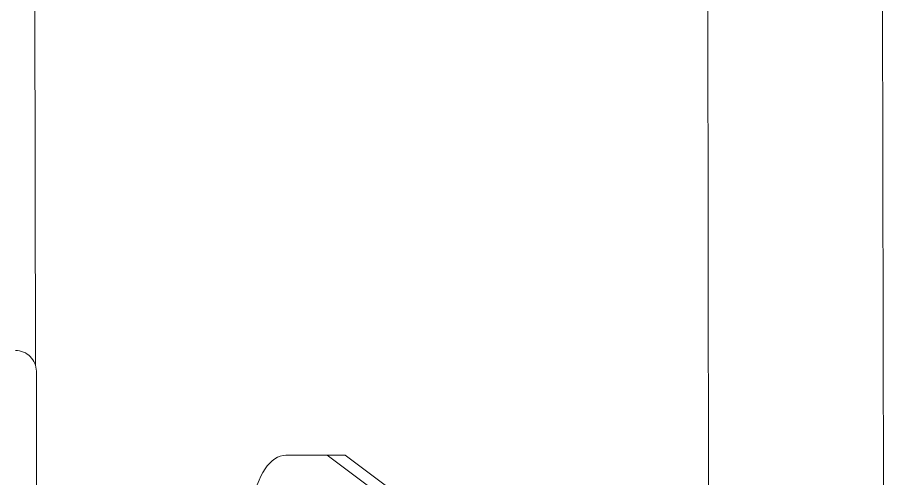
# Model space of a CAD drawing. Extents: x -3873 to 164127, y 7129 to 96529.
# Drawn here: x 85685.2 to 85893.3, y 48893.6 to 49004.5 of the extents above; entities that cross this region are included whole.
import ezdxf

# ---------------------------------------------------------------- set-up
doc = ezdxf.new("R2010")
doc.units = 0
doc.layers.get('0').update_dxf_attribs({"linetype": 'CONTINUOUS'})
doc.layers.add('LAYOUT Kromeka', color=1, linetype='CONTINUOUS', lineweight=5)

# ---------------------------------------------------------------- blocks, each defined once
blk = doc.blocks.new('drop-GS-double')
for p, q in [((457.69, 203.45), (370.19, 203.45)), ((872.69, 203.63), (459.05, 203.63)), ((437.41, 143.52), (437.42, 133.61)), ((437.42, 133.61), (422.63, 113.98)), ((437.42, 133.61), (437.42, 129.28)), ((422.63, 109.65), (437.42, 129.28)), ((394.04, 42), (872.72, 41.99)), ((399.05, 0), (872.72, -0.01))]:
    blk.add_line(p, q)
blk.add_arc((457.69, 208.45), 5, 270, 0)
blk.add_ellipse((420.37, 143.52), major_axis=(17.04, -0.01), ratio=0.5, start_param=0.000873, end_param=1.267356)
blk = doc.blocks.new('g-cl-drop-gs-double')
blk.add_blockref('drop-GS-double', (2633.59, 1448.89))

msp = doc.modelspace()

# ---------------------------------------------------------------- block references
at = {"layer": 'LAYOUT Kromeka', "rotation": 90.10840459875308}
msp.add_blockref('g-cl-drop-gs-double', (87347.97, 45831.25, -15419981.6), dxfattribs=at)

doc.saveas('drawing.dxf')
